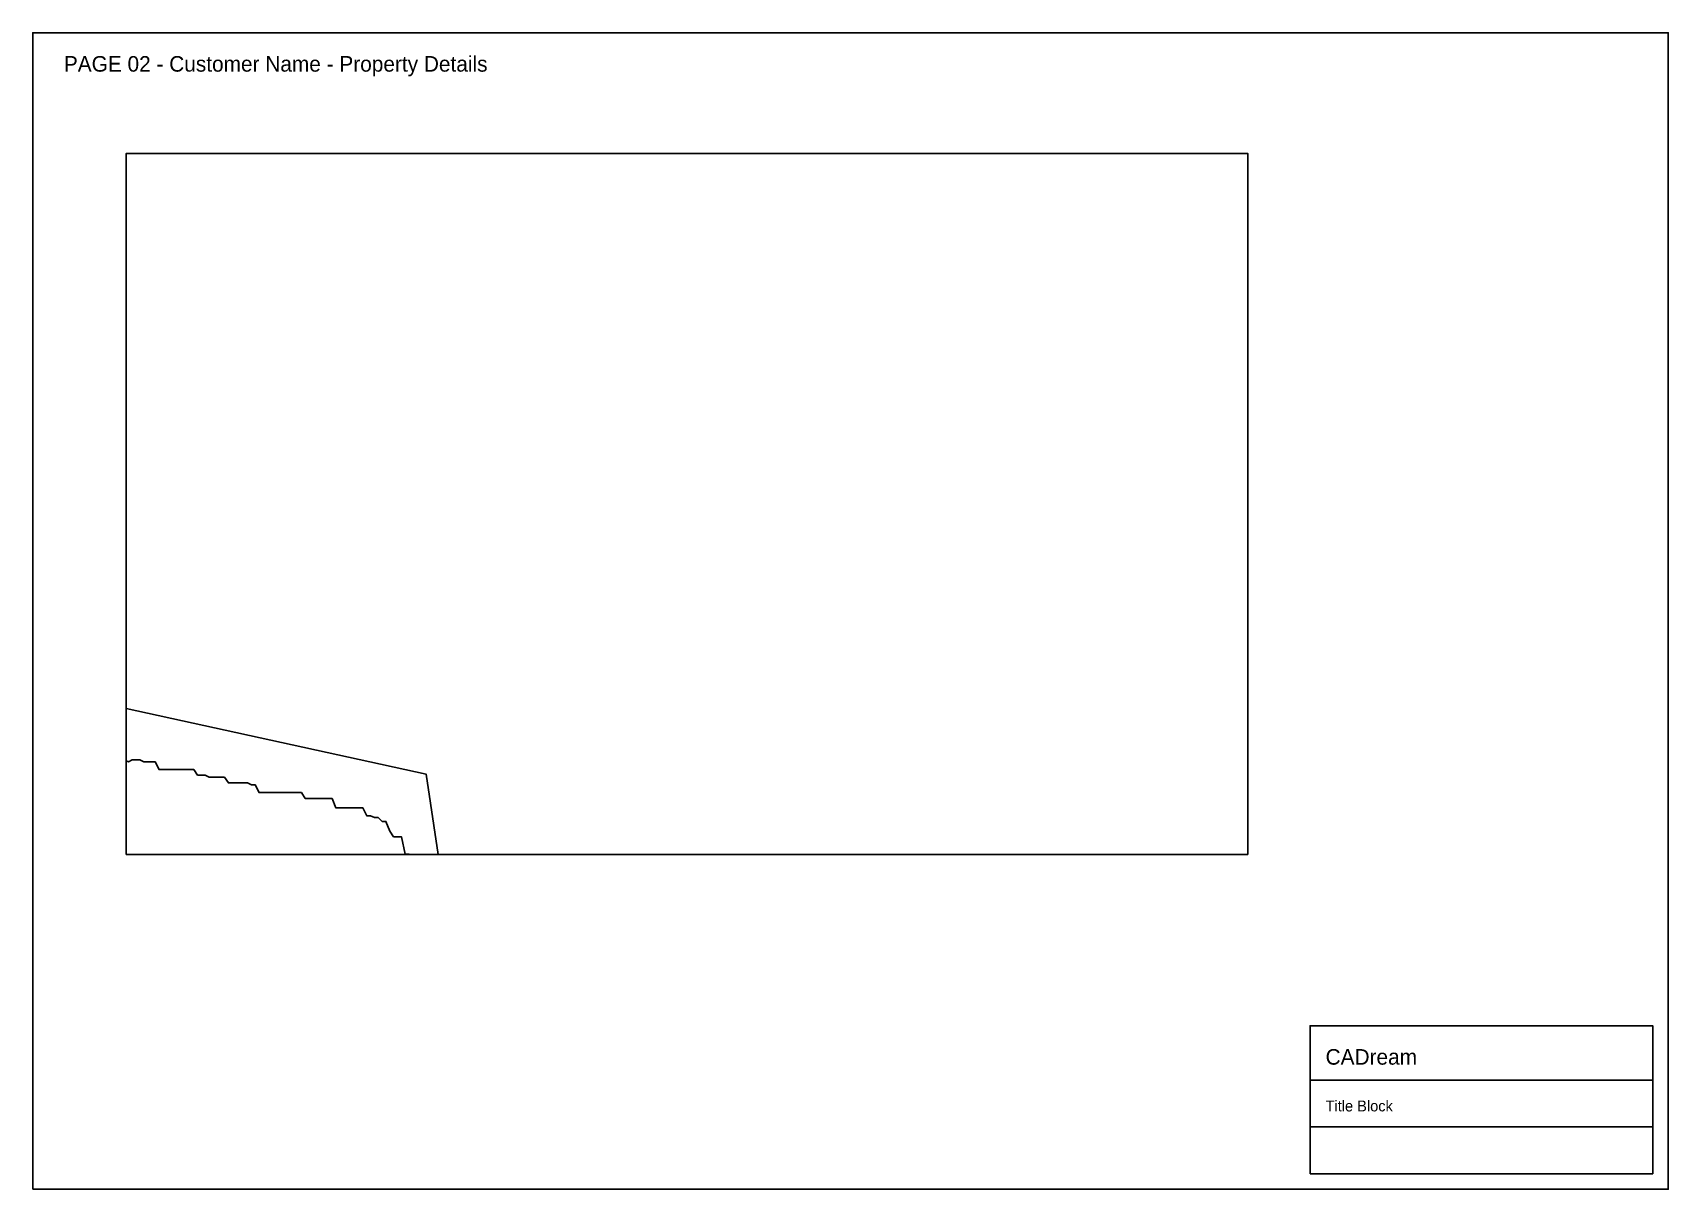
# Paper-space layout 'Layout1' of a CAD drawing. Header units: metres, sheet in millimetres. Extents: x 0 to 420, y 0 to 297.
# The model-space entities are those that its viewports show. They can reach past a viewport. Long polylines and large blocks are cut down to what shows.
import ezdxf

# ---------------------------------------------------------------- set-up
doc = ezdxf.new("R2010")
doc.units = ezdxf.units.M
for name, color, linetype in [('Obstacle', 7, 'ByLayer'), ('Parapet Wall', 7, 'Continuous'), ('SHEET_BORDER', 8, 'Continuous'), ('SHEET_TEXT', 5, 'Continuous'), ('SHEET_TITLEBLOCK', 7, 'Continuous'), ('SHEET_VIEWPORT_FRAME', 6, 'Continuous'), ('Unit Area Outer Contour', 7, 'ByLayer')]:
    doc.layers.add(name, color=color, linetype=linetype)

# ---------------------------------------------------------------- blocks, each defined once
blk = doc.blocks.new('CADREAM_TITLEBLOCK_V1')
at = {"layer": 'SHEET_TITLEBLOCK'}
for p, q in [((0, 24), (88, 24)), ((0, 12), (88, 12))]:
    blk.add_line(p, q, dxfattribs=at)
blk.add_lwpolyline([(0, 0), (88, 0), (88, 38), (0, 38)], close=True, dxfattribs=at)
for s, height, p in [('CADream', 4, (4, 28)), ('Title Block', 2.8, (4, 16))]:
    blk.add_text(s, height=height, dxfattribs=at).set_placement(p)
blk = doc.blocks.new('*U6')
at = {"layer": 'Parapet Wall', "color": 2}
blk.add_polyline3d([(-55198, 512, 82024), (-8682, -9646, 82024), (-6167, -26505, 82024), (-52699, -16241, 82024)], close=True, dxfattribs=at)
at = {"layer": 'Unit Area Outer Contour', "color": 2}
blk.add_polyline3d([(-55198, 512, 39512), (-8682, -9646, 39512), (-6167, -26505, 39512), (-52699, -16241, 39512)], close=True, dxfattribs=at)
at = {"flags": 1}
for tag in ['unit_id', 'unit_name', 'is_enable_parapet', 'parapet_height', 'ground_elevation']:
    blk.add_attdef(tag, (0, 0), '', height=2.5, dxfattribs=at)
blk = doc.blocks.new('*U28')
at = {"layer": 'Obstacle', "color": 1}
blk.add_polyline3d([(-16727, -9128, 52038), (-16627, -9278, 52038), (-16527, -9278, 52038), (-16427, -9328, 52038), (-16327, -9278, 52038), (-16227, -9278, 52038), (-16127, -9278, 52038), (-16027, -9328, 52038), (-15927, -9328, 52038), (-15827, -9328, 52038), (-15727, -9328, 52038), (-15627, -9528, 52038), (-15527, -9528, 52038), (-15427, -9528, 52038), (-15327, -9528, 52038), (-15227, -9528, 52038), (-15127, -9528, 52038), (-15027, -9528, 52038), (-14927, -9528, 52038), (-14927, -9528, 52038), (-14827, -9528, 52038), (-14827, -9528, 52038), (-14727, -9528, 52038), (-14727, -9528, 52038), (-14627, -9678, 52038), (-14627, -9678, 52038), (-14527, -9678, 52038), (-14527, -9678, 52038), (-14427, -9678, 52038), (-14427, -9678, 52038), (-14327, -9728, 52038), (-14327, -9728, 52038), (-14227, -9728, 52038), (-14227, -9728, 52038), (-14127, -9728, 52038), (-14027, -9728, 52038), (-13927, -9728, 52038), (-13827, -9878, 52038), (-13727, -9878, 52038), (-13727, -9878, 52038), (-13627, -9878, 52038), (-13527, -9878, 52038), (-13527, -9878, 52038), (-13427, -9878, 52038), (-13427, -9878, 52038), (-13327, -9878, 52038), (-13327, -9878, 52038), (-13227, -9928, 52038), (-13227, -9928, 52038), (-13127, -9928, 52038), (-13127, -9928, 52038), (-13027, -10128, 52038), (-13027, -10128, 52038), (-12927, -10128, 52038), (-12827, -10128, 52038), (-12727, -10128, 52038), (-12627, -10128, 52038), (-12527, -10128, 52038), (-12427, -10128, 52038), (-12327, -10128, 52038), (-12227, -10128, 52038), (-12127, -10128, 52038), (-12027, -10128, 52038), (-11927, -10128, 52038), (-11827, -10278, 52038), (-11727, -10278, 52038), (-11627, -10278, 52038), (-11527, -10278, 52038), (-11427, -10278, 52038), (-11327, -10278, 52038), (-11227, -10278, 52038), (-11127, -10278, 52038), (-11027, -10528, 52038), (-10927, -10528, 52038), (-10827, -10528, 52038), (-10727, -10528, 52038), (-10627, -10528, 52038), (-10527, -10528, 52038), (-10427, -10528, 52038), (-10327, -10528, 52038), (-10227, -10728, 52038), (-10127, -10728, 52038), (-10027, -10778, 52038), (-9927, -10778, 52038), (-9827, -10878, 52038), (-9727, -10878, 52038), (-9627, -11128, 52038), (-9527, -11278, 52038), (-9427, -11278, 52038), (-9327, -11278, 52038), (-9227, -11728, 52038), (-9127, -11728, 52038), (-9027, -13278, 52038)], dxfattribs=at)
at = {"flags": 1}
for tag in ['height', 'shape']:
    blk.add_attdef(tag, (0, 0), '', height=2.5, dxfattribs=at)

msp = doc.modelspace()

# ---------------------------------------------------------------- linework, layer by layer
at = {"color": 5}
for p, q in [((-12946, 7639), (-12946, 6639)), ((-5514, 7639), (-5514, 6639)), ((1917, 7639), (1917, 6639)), ((9348, 7639), (9348, 6639))]:
    msp.add_line(p, q, dxfattribs=at)
at = {"color": 5, "const_width": 100}
msp.add_lwpolyline([(-77327, -75461), (38073, -75461), (38073, 6639), (-77327, 6639)], close=True, dxfattribs=at)

# ---------------------------------------------------------------- block references
at = {"layer": 'Obstacle'}
msp.add_blockref('*U28', (0, 0), dxfattribs=at)
at = {"layer": 'Unit Area Outer Contour'}
msp.add_blockref('*U6', (0, 0), dxfattribs=at)

psp = doc.layouts.get("Layout1")

# ---------------------------------------------------------------- linework, layer by layer
at = {"layer": 'SHEET_BORDER'}
psp.add_lwpolyline([(0, 0), (420, 0), (420, 297), (0, 297)], close=True, dxfattribs=at)
at = {"layer": 'SHEET_VIEWPORT_FRAME'}
psp.add_lwpolyline([(24, 86), (312, 86), (312, 266), (24, 266)], close=True, dxfattribs=at)

# ---------------------------------------------------------------- block references
at = {"layer": 'SHEET_TITLEBLOCK'}
psp.add_blockref('CADREAM_TITLEBLOCK_V1', (328, 4), dxfattribs=at)

# ---------------------------------------------------------------- texts
at = {"layer": 'SHEET_TEXT'}
psp.add_text('PAGE 02 - Customer Name - Property Details', height=4, dxfattribs=at).set_placement((8, 287))

# ---------------------------------------------------------------- viewports
at = {"layer": 'SHEET_VIEWPORT_FRAME'}
psp.add_viewport(center=(168, 176), size=(288, 180), view_center_point=(-1899.37, -2619.38), view_height=18230.8715, dxfattribs=at)

doc.saveas('drawing.dxf')
